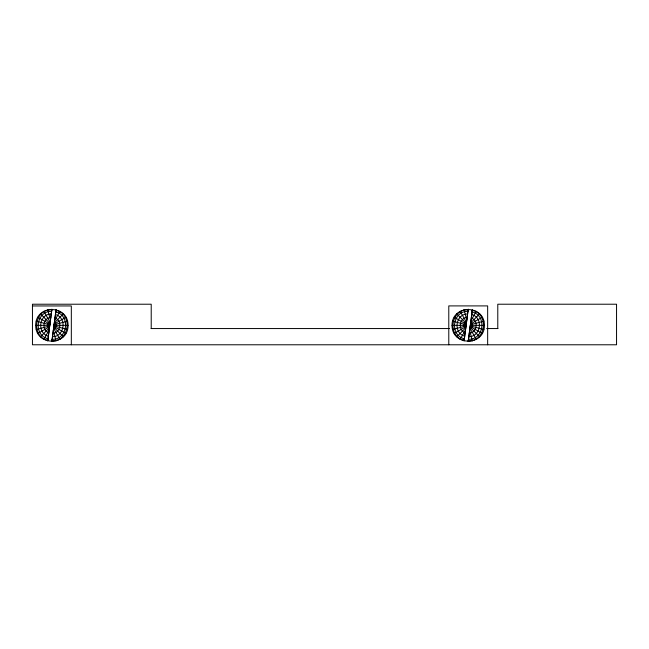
<?xml version="1.0" encoding="UTF-8"?>
<svg xmlns="http://www.w3.org/2000/svg" width="649" height="649" viewBox="0 0 649 649"><rect width="100%" height="100%" fill="white"/><g stroke="black" fill="none" stroke-linecap="round" stroke-linejoin="round"><path stroke-width="0.97" d="M35.695 325.344C35.484 304.316 68.299 304.316 68.08 325.344C68.299 346.371 35.484 346.371 35.695 325.344L49.754 325.344M452.029 325.344C451.818 304.316 484.633 304.316 484.414 325.344C484.633 346.371 451.818 346.371 452.029 325.344L466.087 325.344M43.791 339.37L49.129 330.13M54.654 320.557L59.984 311.317M460.125 339.37L465.463 330.13M470.987 320.557L476.317 311.317M40.441 336.79L49.429 327.802M54.346 322.886L63.342 313.889M456.774 336.79L465.763 327.802M470.679 322.886L479.676 313.889M37.861 333.44L49.584 326.674M54.2 324.013L65.914 317.247M454.195 333.44L465.917 326.674M470.533 324.013L482.248 317.247M50.257 321.523C47.393 322.537 46.817 326.885 49.324 328.613M53.518 329.165C56.39 328.151 56.958 323.802 54.451 322.074M466.59 321.523C463.727 322.537 463.151 326.885 465.658 328.613M469.852 329.165C472.723 328.151 473.291 323.794 470.785 322.074M36.247 329.538L49.681 325.936M54.102 324.751L67.528 321.15M452.58 329.538L466.014 325.936M470.436 324.751L483.862 321.15M51.255 313.978C39.078 313.913 36.555 333.067 48.334 336.158M50.8 317.385C42.907 317.905 41.285 330.203 48.78 332.742M52.975 333.294C60.868 332.783 62.491 320.476 54.995 317.937M52.52 336.709C64.697 336.774 67.22 317.621 55.441 314.53M467.588 313.978C455.411 313.913 452.888 333.067 464.668 336.158M467.134 317.385C459.241 317.905 457.618 330.203 465.114 332.742M469.308 333.294C477.202 332.783 478.824 320.476 471.328 317.937M468.854 336.709C481.031 336.774 483.554 317.621 471.774 314.53M32.45 305.955L71.325 305.955L71.325 344.781M54.021 325.344L68.08 325.344M470.355 325.344L484.414 325.344M151.095 328.556L449.416 328.556M486.636 328.556L497.905 328.556M452.58 321.15L466.16 324.792M470.282 325.895L483.862 329.538M36.247 321.15L49.827 324.792M53.948 325.895L67.528 329.538M466.242 324.192L454.195 317.247M49.908 324.192L37.861 317.247M470.201 326.488L482.248 333.44M53.867 326.488L65.914 333.44M456.774 313.889L466.339 323.462M470.103 327.226L479.676 336.79M40.441 313.889L50.005 323.462M53.77 327.226L63.342 336.79M460.125 311.317L466.485 322.334M469.957 328.353L476.317 339.37M43.791 311.317L50.151 322.334M53.624 328.353L59.984 339.37M464.027 309.703L466.793 320.006M469.649 330.682L472.415 340.985M47.693 309.703L50.46 320.006M53.315 330.682L56.082 340.985M497.783 328.556L497.783 304.219L616.55 304.219L616.55 344.781L32.45 344.781L32.45 304.219L151.217 304.219L151.217 328.556M487.659 344.781L487.659 305.906L448.784 305.906L448.784 344.781M47.985 338.778L47.693 340.985L51.888 309.151L47.839 340.449C30.633 336.661 34.283 308.916 51.888 309.703L51.596 311.358C36.141 310.879 32.937 335.233 47.985 338.778M55.936 310.238L55.79 311.909C70.846 315.446 67.634 339.808 52.18 339.33L51.888 341.536L56.082 309.703L51.888 340.985C69.492 341.772 73.142 314.027 55.936 310.238M464.319 338.778L464.027 340.985L468.221 309.151L464.173 340.449C446.966 336.661 450.617 308.916 468.221 309.703L467.929 311.358C452.475 310.879 449.27 335.233 464.319 338.778M472.269 310.238L472.123 311.909C487.18 315.446 483.967 339.808 468.513 339.33L468.221 341.536L472.415 309.703L468.221 340.985C485.825 341.772 489.476 314.027 472.269 310.238"/></g></svg>
